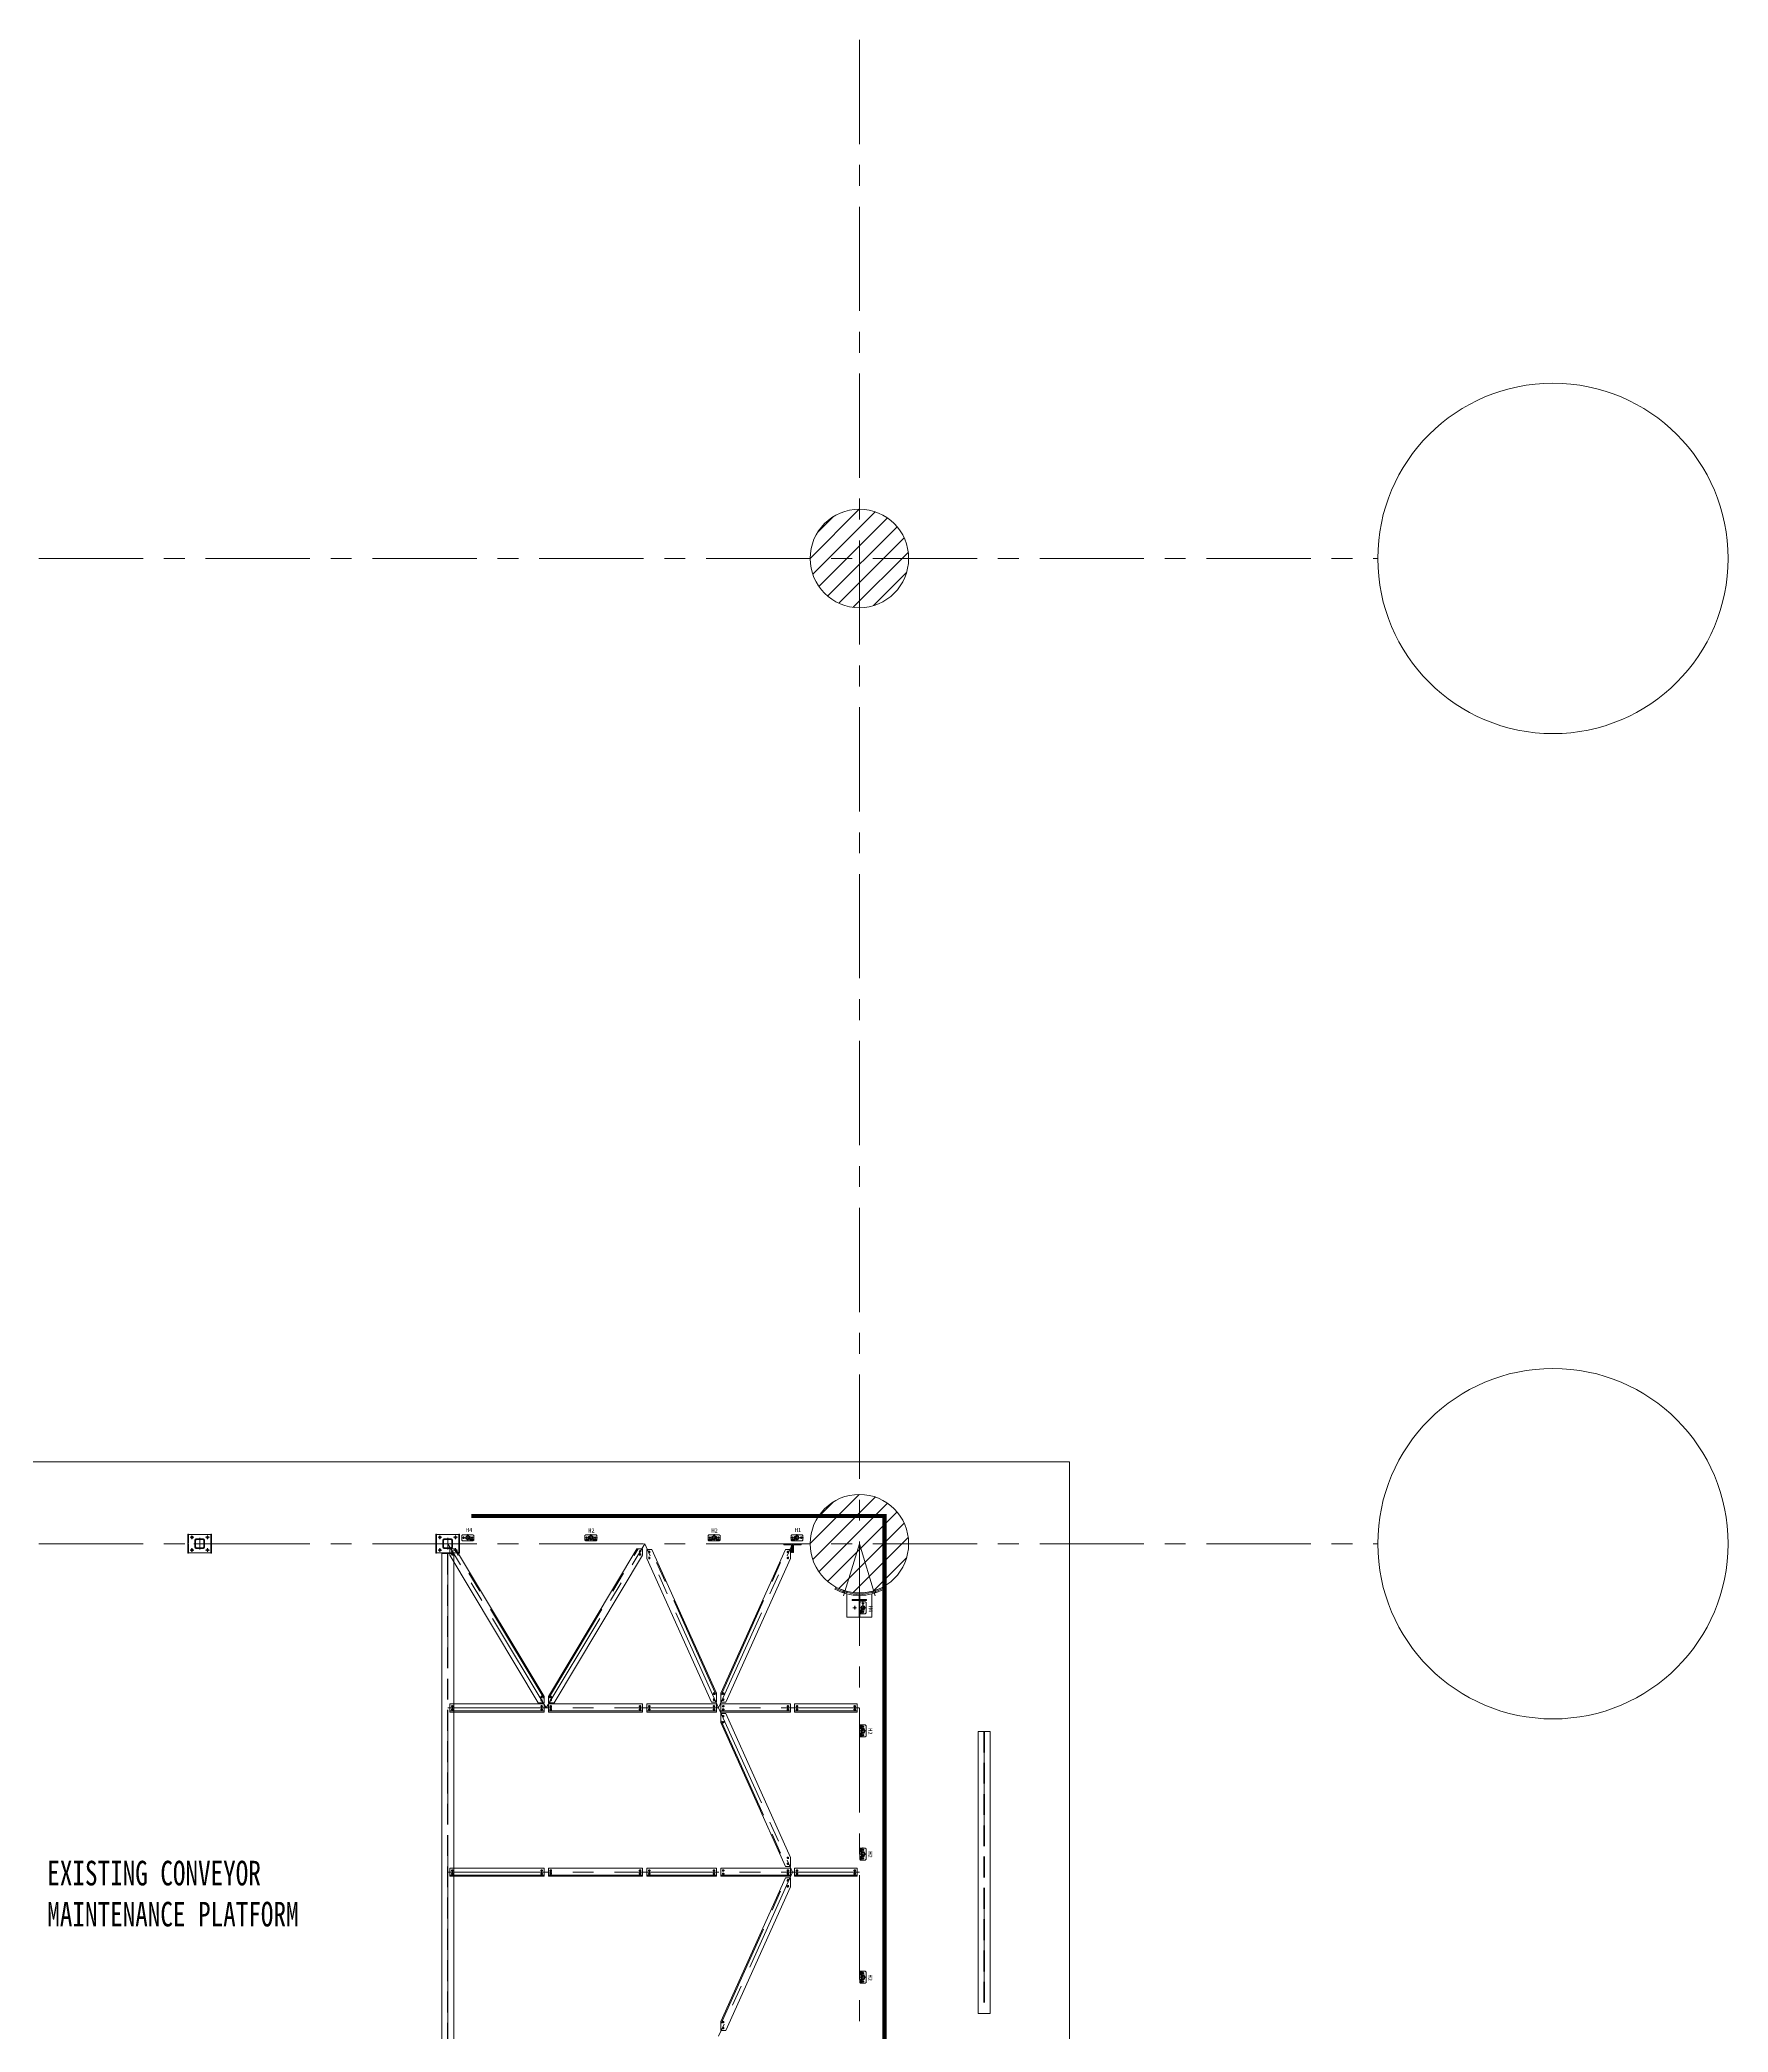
# Model space of a CAD drawing. Header units: millimetres. Extents: x -16602 to 168350, y -134254 to 50573.
# Drawn here: x 137052 to 157619, y 10113 to 34378 of the extents above; entities that cross this region are included whole.
import ezdxf

# ---------------------------------------------------------------- set-up
doc = ezdxf.new("R2010")
doc.units = ezdxf.units.MM
doc.header["$LTSCALE"] = 40
for name, pattern in [('CENTER', [50.8, 31.75, -6.35, 6.35, -6.35]), ('CENTER2', [28.575, 19.05, -3.175, 3.175, -3.175]), ('HIDDEN', [9.525, 6.35, -3.175])]:
    doc.linetypes.add(name, pattern=pattern)
doc.layers.get('0').update_dxf_attribs({"linetype": 'CONTINUOUS', "lineweight": 13})
doc.layers.get('Defpoints').update_dxf_attribs({"linetype": 'CONTINUOUS', "lineweight": 13})
doc.layers.add('01-CEN', color=1, linetype='CENTER', lineweight=13)
doc.layers.add('Handrail', color=6, linetype='CONTINUOUS', lineweight=13)
doc.styles.add('C', font='', dxfattribs={"width": 0.75})
doc.styles.add('T', font='SimSun.ttf', dxfattribs={"height": 100})
doc.styles.get('C').set_extended_font_data('FangSong_GB2312')

# ---------------------------------------------------------------- blocks, each defined once
blk = doc.blocks.new('100x08a')
for p, q in [((0, 100), (0, 0)), ((3.2, 100), (0, 100)), ((0, 0), (100, 0)), ((8, 20), (8, 95.2)), ((95.2, 8), (20, 8)), ((100, 0), (100, 3.2))]:
    blk.add_line(p, q)
for centre, radius, start, end in [((3.2, 95.2), 4.8, 0, 90), ((20, 20), 12, 180, 270), ((95.2, 3.2), 4.8, 0, 90)]:
    blk.add_arc(centre, radius, start, end)
blk = doc.blocks.new('120x120x10.0-shs-34.2')
for points in [[(-40, 60), (40, 60, -0.4142136), (60, 40), (60, -40, -0.4142136), (40, -60), (-40, -60, -0.4142136), (-60, -40), (-60, 40, -0.4142136)], [(-40, 50), (40, 50, -0.4142136), (50, 40), (50, -40, -0.4142136), (40, -50), (-40, -50, -0.4142136), (-50, -40), (-50, 40, -0.4142136)]]:
    blk.add_lwpolyline(points, format="xyb", close=True)
at = {"layer": '01-CEN'}
for p, q in [((72.5, 0), (-72.5, 0)), ((0, -72.5), (0, 72.5))]:
    blk.add_line(p, q, dxfattribs=at)
blk = doc.blocks.new('C9 TO 610X229113 UB')
at = {"ltscale": 30}
blk.add_lwpolyline([(-145, -112.5), (-145, 112.5), (145, 112.5), (145, -112.5)], close=True, dxfattribs=at)
for centre in [(-95, 77.5), (95, 77.5), (-95, -77.5), (95, -77.5)]:
    blk.add_circle(centre, 13, dxfattribs=at)
at = {"layer": '01-CEN', "ltscale": 30}
for p, q in [((-72, 77.5), (-118, 77.5)), ((-95, 100.5), (-95, 54.5)), ((72, 77.5), (118, 77.5)), ((95, 100.5), (95, 54.5)), ((-72, -77.5), (-118, -77.5)), ((-95, -100.5), (-95, -54.5)), ((72, -77.5), (118, -77.5)), ((95, -100.5), (95, -54.5))]:
    blk.add_line(p, q, dxfattribs=at)
at = {"ltscale": 30, "rotation": 90}
blk.add_blockref('120x120x10.0-shs-34.2', (0, 0), dxfattribs=at)
blk = doc.blocks.new('040x05a')
for p, q in [((0, 40), (0, 0)), ((2.6, 40), (0, 40)), ((0, 0), (40, 0)), ((5, 11), (5, 37.6)), ((37.6, 5), (11, 5)), ((40, 0), (40, 2.6))]:
    blk.add_line(p, q)
for centre, radius, start, end in [((2.6, 37.6), 2.4, 0, 90), ((11, 11), 6, 180, 270), ((37.6, 2.6), 2.4, 0, 90)]:
    blk.add_arc(centre, radius, start, end)
blk = doc.blocks.new('H1')
at = {"linetype": 'CENTER2'}
for p, q in [((-78, 0), (78, 0)), ((0, -42), (0, 43))]:
    blk.add_line(p, q, dxfattribs=at)
for p, q in [((-73, 28), (-63, 38)), ((-73, 28), (-73, -28)), ((-37, 0), (-65, 0)), ((63, 38), (-63, 38)), ((-51, 14), (-51, -14)), ((37, 0), (65, 0)), ((51, 14), (51, -14)), ((63, 38), (73, 28)), ((73, -28), (73, 28)), ((-63, -38), (-73, -28)), ((-63, -38), (63, -38)), ((-56, -19), (-56, -24)), ((-49, -14), (-49, -29)), ((-42, -19), (-42, -24)), ((73, -28), (63, -38))]:
    blk.add_line(p, q)
for centre, radius in [((-51, 0), 9), ((0, 0), 24.1), ((0, 0), 20.1), ((51, 0), 9)]:
    blk.add_circle(centre, radius)
at = {"extrusion": (0, 0, -1), "zscale": -1}
blk.add_blockref('040x05a', (24, -24), dxfattribs=at)
at = {"ltscale": 30, "style": 'T'}
blk.add_text('H1', height=50, dxfattribs=at).set_placement((-27, 70))
blk = doc.blocks.new('H4')
at = {"linetype": 'CENTER2'}
for p, q in [((78, 0), (-78, 0)), ((0, -42), (0, 43))]:
    blk.add_line(p, q, dxfattribs=at)
for p, q in [((-63, 38), (-73, 28)), ((-73, -28), (-73, 28)), ((-37, 0), (-65, 0)), ((-63, 38), (63, 38)), ((-51, 14), (-51, -14)), ((37, 0), (65, 0)), ((51, 14), (51, -14)), ((73, 28), (63, 38)), ((73, 28), (73, -28)), ((-73, -28), (-63, -38)), ((63, -38), (-63, -38)), ((42, -19), (42, -24)), ((49, -14), (49, -29)), ((56, -19), (56, -24)), ((63, -38), (73, -28))]:
    blk.add_line(p, q)
for centre, radius in [((-51, 0), 9), ((0, 0), 24.1), ((0, 0), 20.1), ((51, 0), 9)]:
    blk.add_circle(centre, radius)
blk.add_blockref('040x05a', (24, -24))
at = {"ltscale": 30, "style": 'T'}
blk.add_text('H4', height=50, dxfattribs=at).set_placement((-24, 70))
blk = doc.blocks.new('H2')
at = {"linetype": 'CENTER2'}
for p, q in [((-78, 0), (78, 0)), ((0, -42), (0, 43))]:
    blk.add_line(p, q, dxfattribs=at)
for p, q in [((-73, 28), (-63, 38)), ((-73, 28), (-73, -28)), ((-37, 0), (-65, 0)), ((63, 38), (-63, 38)), ((-51, 14), (-51, -14)), ((37, 0), (65, 0)), ((51, 14), (51, -14)), ((63, 38), (73, 28)), ((73, -28), (73, 28)), ((-63, -38), (-73, -28)), ((-63, -38), (63, -38)), ((-56, -19), (-56, -24)), ((-49, -14), (-49, -29)), ((-42, -19), (-42, -24)), ((42, -19), (42, -24)), ((49, -14), (49, -29)), ((56, -19), (56, -24)), ((73, -28), (63, -38))]:
    blk.add_line(p, q)
for centre, radius in [((-51, 0), 9), ((0, 0), 24.1), ((0, 0), 20.1), ((51, 0), 9)]:
    blk.add_circle(centre, radius)
at = {"extrusion": (0, 0, -1), "zscale": -1}
blk.add_blockref('040x05a', (24, -24), dxfattribs=at)
blk.add_blockref('040x05a', (24, -24))
at = {"ltscale": 30, "style": 'T'}
blk.add_text('H2', height=50, dxfattribs=at).set_placement((-33, 64))

msp = doc.modelspace()

# ---------------------------------------------------------------- hatches: boundary and pattern name
h = msp.add_hatch()
h.set_pattern_fill('ANSI31', color=256, scale=50, style=0)
h.set_pattern_definition([(45, (43853.43, 26957.51), (-112.2532, 112.2532), [])])
edge = h.paths.add_edge_path()
edge.add_arc((147035.6, 28062), 600, 0, 360)
h = msp.add_hatch()
h.set_pattern_fill('ANSI31', color=256, scale=50, style=0)
h.set_pattern_definition([(45, (43853.43, 14957.51), (-112.2532, 112.2532), [])])
edge = h.paths.add_edge_path()
edge.add_arc((147035.6, 16062), 600, 0, 360)

# ---------------------------------------------------------------- linework, layer by layer
for points in [[(138854.6, 16176.1), (138864.6, 16176.1), (138864.6, 16067.6), (138854.6, 16067.6)], [(138854.6, 15947.9), (138864.6, 15947.9), (138864.6, 16056.4), (138854.6, 16056.4)], [(139144.6, 16176.1), (139134.6, 16176.1), (139134.6, 16067.6), (139144.6, 16067.6)], [(139144.6, 15947.9), (139134.6, 15947.9), (139134.6, 16056.4), (139144.6, 16056.4)], [(141875.6, 16176.1), (141885.6, 16176.1), (141885.6, 16067.6), (141875.6, 16067.6)], [(141875.6, 15947.9), (141885.6, 15947.9), (141885.6, 16056.4), (141875.6, 16056.4)], [(142165.6, 16176.1), (142155.6, 16176.1), (142155.6, 16067.6), (142165.6, 16067.6)], [(142165.6, 15947.9), (142155.6, 15947.9), (142155.6, 16056.4), (142165.6, 16056.4)], [(147031.6, 15382), (147031.6, 15372), (146949.6, 15372), (146949.6, 15382)], [(147039.6, 15382), (147039.6, 15372), (147121.7, 15372), (147121.7, 15382)], [(142046.7, 14012), (143194.6, 14012), (143194.6, 14112), (142046.7, 14112)], [(143246.7, 14012), (144394.6, 14012), (144394.6, 14112), (143246.7, 14112)], [(144446.7, 14012), (145294.6, 14012), (145294.6, 14112), (144446.7, 14112)], [(145346.7, 14012), (146194.6, 14012), (146194.6, 14112), (145346.7, 14112)], [(146246.7, 14012), (147009.6, 14012), (147009.6, 14112), (146246.7, 14112)], [(142046.7, 12012), (143194.6, 12012), (143194.6, 12112), (142046.7, 12112)], [(143246.7, 12012), (144394.6, 12012), (144394.6, 12112), (143246.7, 12112)], [(144446.7, 12012), (145294.6, 12012), (145294.6, 12112), (144446.7, 12112)], [(145346.7, 12012), (146194.6, 12012), (146194.6, 12112), (145346.7, 12112)], [(146246.7, 12012), (147009.6, 12012), (147009.6, 12112), (146246.7, 12112)]]:
    msp.add_lwpolyline(points, close=True)
at = {"ltscale": 30}
for points in [[(143194.6, 14125.4), (143194.6, 14202.6), (142117, 15998.6), (142046.7, 15998.6), (142046.7, 15921.4), (143124.3, 14125.4)], [(143246.7, 14125.4), (143246.7, 14202.6), (144324.3, 15998.6), (144394.6, 15998.6), (144394.6, 15921.4), (143317, 14125.4)], [(144446.7, 15882.3), (145234.2, 14132.2), (145294.6, 14132.2), (145294.6, 14241.7), (144507, 15991.8), (144446.7, 15991.8)], [(146194.6, 15991.8), (146134.2, 15991.8), (145346.7, 14241.7), (145346.7, 14132.2), (145407, 14132.2), (146194.6, 15882.3)], [(145346.7, 13991.8), (145346.7, 13882.3), (146134.2, 12132.2), (146194.6, 12132.2), (146194.6, 12241.7), (145407, 13991.8)], [(146134.2, 11991.8), (145346.7, 10241.7), (145346.7, 10132.2), (145407, 10132.2), (146194.6, 11882.3), (146194.6, 11991.8)]]:
    msp.add_lwpolyline(points, close=True, dxfattribs=at)
for points in [[(142072.2, 15962.4), (142069.1, 15967.5, -1), (142081.1, 15974.7), (142084.2, 15969.6, -1), (142072.2, 15962.4)], [(142072.2, 15923.5), (142069.1, 15928.7, -1), (142081.1, 15935.9), (142084.2, 15930.7, -1), (142072.2, 15923.5)], [(144369, 15962.4), (144372.1, 15967.5, 1), (144360.1, 15974.7), (144357, 15969.6, 1), (144369, 15962.4)], [(144369, 15923.5), (144372.1, 15928.7, 1), (144360.1, 15935.9), (144357, 15930.7, 1), (144369, 15923.5)], [(144481.8, 15967.4), (144484.3, 15961.9, -1), (144471.5, 15956.2), (144469.1, 15961.7, -1), (144481.8, 15967.4)], [(144481.8, 15894.3), (144484.3, 15888.8, -1), (144471.5, 15883.1), (144469.1, 15888.6, -1), (144481.8, 15894.3)], [(146159.4, 15967.4), (146157, 15961.9, 1), (146169.7, 15956.2), (146172.2, 15961.7, 1), (146159.4, 15967.4)], [(146159.4, 15894.3), (146157, 15888.8, 1), (146169.7, 15883.1), (146172.2, 15888.6, 1), (146159.4, 15894.3)], [(142073.7, 14075), (142079.7, 14075, 1), (142079.7, 14089), (142073.7, 14089, 1), (142073.7, 14075)], [(143167.6, 14075), (143161.6, 14075, -1), (143161.6, 14089), (143167.6, 14089, -1), (143167.6, 14075)], [(143160.1, 14188.1), (143157, 14193.3, -1), (143169, 14200.5), (143172.1, 14195.3, -1), (143160.1, 14188.1)], [(143160.1, 14149.2), (143157, 14154.4, -1), (143169, 14161.6), (143172.1, 14156.4, -1), (143160.1, 14149.2)], [(143273.7, 14075), (143279.7, 14075, 1), (143279.7, 14089), (143273.7, 14089, 1), (143273.7, 14075)], [(143281.1, 14188.1), (143284.2, 14193.3, 1), (143272.2, 14200.5), (143269.1, 14195.3, 1), (143281.1, 14188.1)], [(143281.1, 14149.2), (143284.2, 14154.4, 1), (143272.2, 14161.6), (143269.1, 14156.4, 1), (143281.1, 14149.2)], [(144367.6, 14075), (144361.6, 14075, -1), (144361.6, 14089), (144367.6, 14089, -1), (144367.6, 14075)], [(144473.7, 14075), (144479.7, 14075, 1), (144479.7, 14089), (144473.7, 14089, 1), (144473.7, 14075)], [(145267.6, 14075), (145261.6, 14075, -1), (145261.6, 14089), (145267.6, 14089, -1), (145267.6, 14075)], [(145272.2, 14235.4), (145269.7, 14240.9, 1), (145257, 14235.1), (145259.4, 14229.7, 1), (145272.2, 14235.4)], [(145272.2, 14162.3), (145269.7, 14167.8, 1), (145257, 14162), (145259.4, 14156.6, 1), (145272.2, 14162.3)], [(145373.7, 14075), (145379.7, 14075, 1), (145379.7, 14089), (145373.7, 14089, 1), (145373.7, 14075)], [(145369.1, 14235.4), (145371.5, 14240.9, -1), (145384.3, 14235.1), (145381.8, 14229.7, -1), (145369.1, 14235.4)], [(145369.1, 14162.3), (145371.5, 14167.8, -1), (145384.3, 14162), (145381.8, 14156.6, -1), (145369.1, 14162.3)], [(146167.6, 14075), (146161.6, 14075, -1), (146161.6, 14089), (146167.6, 14089, -1), (146167.6, 14075)], [(146273.7, 14075), (146279.7, 14075, 1), (146279.7, 14089), (146273.7, 14089, 1), (146273.7, 14075)], [(146982.6, 14075), (146976.6, 14075, -1), (146976.6, 14089), (146982.6, 14089, -1), (146982.6, 14075)], [(142073.7, 14035), (142079.7, 14035, 1), (142079.7, 14049), (142073.7, 14049, 1), (142073.7, 14035)], [(143167.6, 14035), (143161.6, 14035, -1), (143161.6, 14049), (143167.6, 14049, -1), (143167.6, 14035)], [(143273.7, 14035), (143279.7, 14035, 1), (143279.7, 14049), (143273.7, 14049, 1), (143273.7, 14035)], [(144367.6, 14035), (144361.6, 14035, -1), (144361.6, 14049), (144367.6, 14049, -1), (144367.6, 14035)], [(144473.7, 14035), (144479.7, 14035, 1), (144479.7, 14049), (144473.7, 14049, 1), (144473.7, 14035)], [(145267.6, 14035), (145261.6, 14035, -1), (145261.6, 14049), (145267.6, 14049, -1), (145267.6, 14035)], [(145373.7, 14035), (145379.7, 14035, 1), (145379.7, 14049), (145373.7, 14049, 1), (145373.7, 14035)], [(145369.1, 13961.7), (145371.5, 13956.2, 1), (145384.3, 13961.9), (145381.8, 13967.4, 1), (145369.1, 13961.7)], [(145369.1, 13888.6), (145371.5, 13883.1, 1), (145384.3, 13888.8), (145381.8, 13894.3, 1), (145369.1, 13888.6)], [(146167.6, 14035), (146161.6, 14035, -1), (146161.6, 14049), (146167.6, 14049, -1), (146167.6, 14035)], [(146273.7, 14035), (146279.7, 14035, 1), (146279.7, 14049), (146273.7, 14049, 1), (146273.7, 14035)], [(146982.6, 14035), (146976.6, 14035, -1), (146976.6, 14049), (146982.6, 14049, -1), (146982.6, 14035)], [(146159.4, 12229.7), (146157, 12235.1, -1), (146169.7, 12240.9), (146172.2, 12235.4, -1), (146159.4, 12229.7)], [(146159.4, 12156.6), (146157, 12162, -1), (146169.7, 12167.8), (146172.2, 12162.3, -1), (146159.4, 12156.6)], [(142073.7, 12075), (142079.7, 12075, 1), (142079.7, 12089), (142073.7, 12089, 1), (142073.7, 12075)], [(142073.7, 12035), (142079.7, 12035, 1), (142079.7, 12049), (142073.7, 12049, 1), (142073.7, 12035)], [(143167.6, 12075), (143161.6, 12075, -1), (143161.6, 12089), (143167.6, 12089, -1), (143167.6, 12075)], [(143167.6, 12035), (143161.6, 12035, -1), (143161.6, 12049), (143167.6, 12049, -1), (143167.6, 12035)], [(143273.7, 12075), (143279.7, 12075, 1), (143279.7, 12089), (143273.7, 12089, 1), (143273.7, 12075)], [(143273.7, 12035), (143279.7, 12035, 1), (143279.7, 12049), (143273.7, 12049, 1), (143273.7, 12035)], [(144367.6, 12075), (144361.6, 12075, -1), (144361.6, 12089), (144367.6, 12089, -1), (144367.6, 12075)], [(144367.6, 12035), (144361.6, 12035, -1), (144361.6, 12049), (144367.6, 12049, -1), (144367.6, 12035)], [(144473.7, 12075), (144479.7, 12075, 1), (144479.7, 12089), (144473.7, 12089, 1), (144473.7, 12075)], [(144473.7, 12035), (144479.7, 12035, 1), (144479.7, 12049), (144473.7, 12049, 1), (144473.7, 12035)], [(145267.6, 12075), (145261.6, 12075, -1), (145261.6, 12089), (145267.6, 12089, -1), (145267.6, 12075)], [(145267.6, 12035), (145261.6, 12035, -1), (145261.6, 12049), (145267.6, 12049, -1), (145267.6, 12035)], [(145373.7, 12075), (145379.7, 12075, 1), (145379.7, 12089), (145373.7, 12089, 1), (145373.7, 12075)], [(145373.7, 12035), (145379.7, 12035, 1), (145379.7, 12049), (145373.7, 12049, 1), (145373.7, 12035)], [(146167.6, 12075), (146161.6, 12075, -1), (146161.6, 12089), (146167.6, 12089, -1), (146167.6, 12075)], [(146167.6, 12035), (146161.6, 12035, -1), (146161.6, 12049), (146167.6, 12049, -1), (146167.6, 12035)], [(146159.4, 11967.4), (146157, 11961.9, 1), (146169.7, 11956.2), (146172.2, 11961.7, 1), (146159.4, 11967.4)], [(146159.4, 11894.3), (146157, 11888.8, 1), (146169.7, 11883.1), (146172.2, 11888.6, 1), (146159.4, 11894.3)], [(146273.7, 12075), (146279.7, 12075, 1), (146279.7, 12089), (146273.7, 12089, 1), (146273.7, 12075)], [(146273.7, 12035), (146279.7, 12035, 1), (146279.7, 12049), (146273.7, 12049, 1), (146273.7, 12035)], [(146982.6, 12075), (146976.6, 12075, -1), (146976.6, 12089), (146982.6, 12089, -1), (146982.6, 12075)], [(146982.6, 12035), (146976.6, 12035, -1), (146976.6, 12049), (146982.6, 12049, -1), (146982.6, 12035)], [(145369.1, 10235.4), (145371.5, 10240.9, -1), (145384.3, 10235.1), (145381.8, 10229.7, -1), (145369.1, 10235.4)], [(145369.1, 10162.3), (145371.5, 10167.8, -1), (145384.3, 10162), (145381.8, 10156.6, -1), (145369.1, 10162.3)]]:
    msp.add_lwpolyline(points, format="xyb")
for points in [[(142046.7, 14025), (142106.7, 14025), (143134.6, 14025), (143194.6, 14025)], [(143246.7, 14025), (143306.7, 14025), (144334.6, 14025), (144394.6, 14025)], [(144446.7, 14025), (144506.7, 14025), (145234.6, 14025), (145294.6, 14025)], [(145346.7, 14025), (145406.7, 14025), (146134.6, 14025), (146194.6, 14025)], [(146246.7, 14025), (146306.7, 14025), (146949.6, 14025), (147009.6, 14025)], [(142046.7, 12025), (142106.7, 12025), (143134.6, 12025), (143194.6, 12025)], [(143246.7, 12025), (143306.7, 12025), (144334.6, 12025), (144394.6, 12025)], [(144446.7, 12025), (144506.7, 12025), (145234.6, 12025), (145294.6, 12025)], [(145346.7, 12025), (145406.7, 12025), (146134.6, 12025), (146194.6, 12025)], [(146246.7, 12025), (146306.7, 12025), (146949.6, 12025), (147009.6, 12025)]]:
    msp.add_lwpolyline(points)
for centre, radius in [((155485.3, 28062), 2134), ((155485.3, 16062), 2134), ((142076.7, 15968.6), 7.5), ((142076.7, 15929.7), 7.5), ((144364.6, 15968.6), 7.5), ((144364.6, 15929.7), 7.5), ((144476.7, 15961.8), 7.5), ((144476.7, 15888.7), 7.5), ((146164.6, 15961.8), 7.5), ((146164.6, 15888.7), 7.5), ((142076.7, 14082), 7.5), ((143164.6, 14194.3), 7.5), ((143164.6, 14155.4), 7.5), ((143164.6, 14082), 7.5), ((143276.7, 14194.3), 7.5), ((143276.7, 14155.4), 7.5), ((143276.7, 14082), 7.5), ((144364.6, 14082), 7.5), ((144476.7, 14082), 7.5), ((145264.6, 14235.3), 7.5), ((145264.6, 14162.2), 7.5), ((145264.6, 14082), 7.5), ((145376.7, 14235.3), 7.5), ((145376.7, 14162.2), 7.5), ((145376.7, 14082), 7.5), ((146164.6, 14082), 7.5), ((146276.7, 14082), 7.5), ((146979.6, 14082), 7.5), ((142076.7, 14042), 7.5), ((143164.6, 14042), 7.5), ((143276.7, 14042), 7.5), ((144364.6, 14042), 7.5), ((144476.7, 14042), 7.5), ((145264.6, 14042), 7.5), ((145376.7, 14042), 7.5), ((145376.7, 13961.8), 7.5), ((145376.7, 13888.7), 7.5), ((146164.6, 14042), 7.5), ((146276.7, 14042), 7.5), ((146979.6, 14042), 7.5), ((146164.6, 12235.3), 7.5), ((146164.6, 12162.2), 7.5), ((142076.7, 12082), 7.5), ((142076.7, 12042), 7.5), ((143164.6, 12082), 7.5), ((143164.6, 12042), 7.5), ((143276.7, 12082), 7.5), ((143276.7, 12042), 7.5), ((144364.6, 12082), 7.5), ((144364.6, 12042), 7.5), ((144476.7, 12082), 7.5), ((144476.7, 12042), 7.5), ((145264.6, 12082), 7.5), ((145264.6, 12042), 7.5), ((145376.7, 12082), 7.5), ((145376.7, 12042), 7.5), ((146164.6, 12082), 7.5), ((146164.6, 12042), 7.5), ((146164.6, 11961.8), 7.5), ((146164.6, 11888.7), 7.5), ((146276.7, 12082), 7.5), ((146276.7, 12042), 7.5), ((146979.6, 12082), 7.5), ((146979.6, 12042), 7.5), ((145376.7, 10235.3), 7.5), ((145376.7, 10162.2), 7.5)]:
    msp.add_circle(centre, radius)
at = {"color": 9}
for centre in [(147035.6, 28062), (147035.6, 16062)]:
    msp.add_circle(centre, 600, dxfattribs=at)
at = {"ltscale": 30}
for centre in [(146979.6, 15282), (147091.6, 15282)]:
    msp.add_circle(centre, 5, dxfattribs=at)
for radius in [600, 630, 615]:
    msp.add_arc((147035.6, 16062), radius, 241.59084, 298.40916)
for centre, start, end in [((146979.6, 15287), 0, 180), ((147091.6, 15287), 0, 180), ((146979.6, 15277), 180, 0), ((147091.6, 15277), 180, 0)]:
    msp.add_arc(centre, 5, start, end, dxfattribs=at)
at = {"layer": '01-CEN'}
for p, q in [((147035.6, 34377.6), (147035.6, -134253.7)), ((116720, 28062), (153351.3, 28062)), ((116720, 16062), (153351.3, 16062)), ((143220.6, 14062), (142020.6, 16062)), ((143220.6, 14062), (142020.6, 16062)), ((143220.6, 14062), (144420.6, 16062)), ((145320.6, 14062), (144420.6, 16062)), ((145320.6, 14062), (144420.6, 16062)), ((145320.6, 14062), (146220.6, 16062)), ((145320.6, 14062), (146220.6, 16062)), ((147035.6, 16062), (146841.9, 15426.2)), ((147035.6, 16062), (147229.4, 15426.2)), ((142086.5, 15974.5), (142066.8, 15962.7)), ((142086.5, 15935.6), (142066.8, 15923.8)), ((142069.5, 15980.6), (142083.9, 15956.6)), ((142069.5, 15941.7), (142083.9, 15917.7)), ((143194.6, 14177.3), (142101.8, 15998.6)), ((143246.7, 14177.3), (144339.4, 15998.6)), ((144354.7, 15974.5), (144374.4, 15962.7)), ((144354.7, 15935.6), (144374.4, 15923.8)), ((144371.8, 15980.6), (144357.4, 15956.6)), ((144371.8, 15941.7), (144357.4, 15917.7)), ((144466.2, 15957.1), (144487.2, 15966.5)), ((144466.2, 15884), (144487.2, 15893.4)), ((144482.4, 15949), (144470.9, 15974.6)), ((144482.4, 15875.9), (144470.9, 15901.5)), ((145294.6, 14210), (144492.8, 15991.8)), ((145346.7, 14210), (146148.5, 15991.8)), ((146175.1, 15957.1), (146154.1, 15966.5)), ((146175.1, 15884), (146154.1, 15893.4)), ((146158.8, 15949), (146170.3, 15974.6)), ((146158.8, 15875.9), (146170.3, 15901.5)), ((146750.2, 15534.2), (146735.9, 15507.9)), ((147321.1, 15534.2), (147335.3, 15507.9)), ((146844, 15493.4), (146835.3, 15464.7)), ((146877.5, 15483.2), (146868.8, 15454.5)), ((146883.2, 15450.7), (146883.2, 15167)), ((146974.6, 15277), (146974.6, 15287)), ((146979.6, 15259.5), (146979.6, 15304.5)), ((146984.6, 15277), (146984.6, 15287)), ((147031.6, 15432), (147031.6, 15167)), ((147035.6, 15432), (147035.6, 15154.7)), ((147039.6, 15432), (147039.6, 15167)), ((147086.6, 15277), (147086.6, 15287)), ((147091.6, 15259.5), (147091.6, 15304.5)), ((147096.6, 15277), (147096.6, 15287)), ((147188, 15450.7), (147188, 15167)), ((147193.7, 15483.2), (147202.5, 15454.5)), ((147227.2, 15493.4), (147236, 15464.7)), ((146949.6, 15167), (146883.2, 15167)), ((147121.7, 15167), (146949.6, 15167)), ((147002.1, 15282), (146957.1, 15282)), ((147069.1, 15282), (147114.1, 15282)), ((147188, 15167), (147121.7, 15167)), ((142090.7, 14082), (142062.7, 14082)), ((142076.7, 14093.5), (142076.7, 14070.5)), ((143150.6, 14082), (143178.6, 14082)), ((143174.4, 14200.2), (143154.7, 14188.4)), ((143174.4, 14161.3), (143154.7, 14149.5)), ((143157.4, 14206.3), (143171.8, 14182.3)), ((143157.4, 14167.4), (143171.8, 14143.4)), ((143164.6, 14093.5), (143164.6, 14070.5)), ((143290.7, 14082), (143262.7, 14082)), ((143266.8, 14200.2), (143286.5, 14188.4)), ((143266.8, 14161.3), (143286.5, 14149.5)), ((143283.9, 14206.3), (143269.5, 14182.3)), ((143283.9, 14167.4), (143269.5, 14143.4)), ((143276.7, 14093.5), (143276.7, 14070.5)), ((144350.6, 14082), (144378.6, 14082)), ((144364.6, 14093.5), (144364.6, 14070.5)), ((144490.7, 14082), (144462.7, 14082)), ((144476.7, 14093.5), (144476.7, 14070.5)), ((145250.6, 14082), (145278.6, 14082)), ((145254.1, 14230.6), (145275.1, 14240)), ((145254.1, 14157.5), (145275.1, 14166.9)), ((145258.8, 14248), (145270.3, 14222.5)), ((145258.8, 14174.9), (145270.3, 14149.4)), ((145264.6, 14093.5), (145264.6, 14070.5)), ((145390.7, 14082), (145362.7, 14082)), ((145387.2, 14230.6), (145366.2, 14240)), ((145387.2, 14157.5), (145366.2, 14166.9)), ((145382.4, 14248), (145370.9, 14222.5)), ((145382.4, 14174.9), (145370.9, 14149.4)), ((145376.7, 14093.5), (145376.7, 14070.5)), ((146150.6, 14082), (146178.6, 14082)), ((146164.6, 14093.5), (146164.6, 14070.5)), ((146290.7, 14082), (146262.7, 14082)), ((146276.7, 14093.5), (146276.7, 14070.5)), ((146965.6, 14082), (146993.6, 14082)), ((146979.6, 14093.5), (146979.6, 14070.5)), ((142020.6, 14062), (147035.6, 14062)), ((142090.7, 14042), (142062.7, 14042)), ((142076.7, 14053.5), (142076.7, 14030.5)), ((143150.6, 14042), (143178.6, 14042)), ((143164.6, 14053.5), (143164.6, 14030.5)), ((143290.7, 14042), (143262.7, 14042)), ((143276.7, 14053.5), (143276.7, 14030.5)), ((144350.6, 14042), (144378.6, 14042)), ((144364.6, 14053.5), (144364.6, 14030.5)), ((144490.7, 14042), (144462.7, 14042)), ((144476.7, 14053.5), (144476.7, 14030.5)), ((145250.6, 14042), (145278.6, 14042)), ((145264.6, 14053.5), (145264.6, 14030.5)), ((145320.6, 14062), (146220.6, 12062)), ((145346.7, 13913.9), (146148.5, 12132.2)), ((145390.7, 14042), (145362.7, 14042)), ((145387.2, 13966.5), (145366.2, 13957.1)), ((145387.2, 13893.4), (145366.2, 13884)), ((145382.4, 13949), (145370.9, 13974.6)), ((145382.4, 13875.9), (145370.9, 13901.5)), ((145376.7, 14053.5), (145376.7, 14030.5)), ((146150.6, 14042), (146178.6, 14042)), ((146164.6, 14053.5), (146164.6, 14030.5)), ((146290.7, 14042), (146262.7, 14042)), ((146276.7, 14053.5), (146276.7, 14030.5)), ((146965.6, 14042), (146993.6, 14042)), ((146979.6, 14053.5), (146979.6, 14030.5)), ((146175.1, 12240), (146154.1, 12230.6)), ((146175.1, 12166.9), (146154.1, 12157.5)), ((146158.8, 12248), (146170.3, 12222.5)), ((146158.8, 12174.9), (146170.3, 12149.4)), ((142020.6, 12062), (147035.6, 12062)), ((142090.7, 12082), (142062.7, 12082)), ((142090.7, 12042), (142062.7, 12042)), ((142076.7, 12093.5), (142076.7, 12070.5)), ((142076.7, 12053.5), (142076.7, 12030.5)), ((143150.6, 12082), (143178.6, 12082)), ((143150.6, 12042), (143178.6, 12042)), ((143164.6, 12093.5), (143164.6, 12070.5)), ((143164.6, 12053.5), (143164.6, 12030.5)), ((143290.7, 12082), (143262.7, 12082)), ((143290.7, 12042), (143262.7, 12042)), ((143276.7, 12093.5), (143276.7, 12070.5)), ((143276.7, 12053.5), (143276.7, 12030.5)), ((144350.6, 12082), (144378.6, 12082)), ((144350.6, 12042), (144378.6, 12042)), ((144364.6, 12093.5), (144364.6, 12070.5)), ((144364.6, 12053.5), (144364.6, 12030.5)), ((144490.7, 12082), (144462.7, 12082)), ((144490.7, 12042), (144462.7, 12042)), ((144476.7, 12093.5), (144476.7, 12070.5)), ((144476.7, 12053.5), (144476.7, 12030.5)), ((145250.6, 12082), (145278.6, 12082)), ((145250.6, 12042), (145278.6, 12042)), ((145264.6, 12093.5), (145264.6, 12070.5)), ((145264.6, 12053.5), (145264.6, 12030.5)), ((146220.6, 12062), (145320.6, 10062)), ((145346.7, 10210), (146148.5, 11991.8)), ((145390.7, 12082), (145362.7, 12082)), ((145390.7, 12042), (145362.7, 12042)), ((145376.7, 12093.5), (145376.7, 12070.5)), ((145376.7, 12053.5), (145376.7, 12030.5)), ((146150.6, 12082), (146178.6, 12082)), ((146150.6, 12042), (146178.6, 12042)), ((146175.1, 11957.1), (146154.1, 11966.5)), ((146175.1, 11884), (146154.1, 11893.4)), ((146158.8, 11949), (146170.3, 11974.6)), ((146158.8, 11875.9), (146170.3, 11901.5)), ((146164.6, 12093.5), (146164.6, 12070.5)), ((146164.6, 12053.5), (146164.6, 12030.5)), ((146290.7, 12082), (146262.7, 12082)), ((146290.7, 12042), (146262.7, 12042)), ((146276.7, 12093.5), (146276.7, 12070.5)), ((146276.7, 12053.5), (146276.7, 12030.5)), ((146965.6, 12082), (146993.6, 12082)), ((146965.6, 12042), (146993.6, 12042)), ((146979.6, 12093.5), (146979.6, 12070.5)), ((146979.6, 12053.5), (146979.6, 12030.5)), ((145387.2, 10230.6), (145366.2, 10240)), ((145382.4, 10248), (145370.9, 10222.5)), ((145387.2, 10157.5), (145366.2, 10166.9)), ((145382.4, 10174.9), (145370.9, 10149.4))]:
    msp.add_line(p, q, dxfattribs=at)
at = {"layer": '01-CEN', "linetype": 'Continuous'}
for p, q in [((142093.8, 15942), (141947.4, 15942)), ((141947.4, 15942), (141947.4, 4191.9)), ((142093.8, 15942), (142093.8, 4191.9)), ((148628.8, 13774.6), (148482.4, 13774.6)), ((148482.4, 13774.6), (148482.4, 10342)), ((148628.8, 13774.6), (148628.8, 10342)), ((148628.8, 10342), (148482.4, 10342))]:
    msp.add_line(p, q, dxfattribs=at)
at = {"layer": '01-CEN', "linetype": 'HIDDEN'}
for p, q in [((142017.4, 15942), (142017.4, 4191.9)), ((142023.8, 15942), (142023.8, 4191.9)), ((148552.4, 13774.6), (148552.4, 10342)), ((148558.8, 13774.6), (148558.8, 10342))]:
    msp.add_line(p, q, dxfattribs=at)
at = {"layer": '01-CEN', "linetype": 'CENTER'}
for p, q in [((142020.6, 15942), (142020.6, 4191.9)), ((148555.6, 13774.6), (148555.6, 10342))]:
    msp.add_line(p, q, dxfattribs=at)
at = {"layer": '01-CEN', "ltscale": 30}
msp.add_line((146949.6, 15382), (147121.7, 15382), dxfattribs=at)
at = {"layer": 'Defpoints', "color": 5, "ltscale": 30}
msp.add_lwpolyline([(116860.9, -21735.7), (149593.8, -21735.7), (149593.8, 17059.6), (116860.9, 17059.6)], close=True, dxfattribs=at)
at = {"layer": 'Handrail', "const_width": 50}
msp.add_lwpolyline([(142310.3, 16398.9), (147342, 16398.9), (147342, 3754.5), (145918.9, 3754.5), (145918.9, -20241.8), (141901.4, -20241.8)], dxfattribs=at)

# ---------------------------------------------------------------- block references
for p in [(138999.6, 16062), (142020.6, 16062)]:
    msp.add_blockref('C9 TO 610X229113 UB', p)
at = {"xscale": -1, "rotation": 90}
msp.add_blockref('100x08a', (146216.6, 16056.4), dxfattribs=at)
at = {"rotation": 270}
msp.add_blockref('100x08a', (146224.6, 16056.4), dxfattribs=at)
at = {"layer": 'Handrail'}
for name, p in [('H4', (142265.6, 16133.6)), ('H4', (142265.6, 16133.6)), ('H2', (143765.6, 16133.6)), ('H2', (143765.6, 16133.6)), ('H2', (145265.6, 16133.6)), ('H2', (145265.6, 16133.6)), ('H1', (146275.7, 16133.6)), ('H1', (146275.7, 16133.6))]:
    msp.add_blockref(name, p, dxfattribs=at)
at = {"layer": 'Handrail', "rotation": 270}
for name, p in [('H4', (147079.2, 15282)), ('H4', (147079.2, 15282)), ('H2', (147079.2, 13782)), ('H2', (147079.2, 13782)), ('H2', (147079.2, 12282)), ('H2', (147079.2, 12282)), ('H2', (147079.2, 10782)), ('H2', (147079.2, 10782))]:
    msp.add_blockref(name, p, dxfattribs=at)

# ---------------------------------------------------------------- texts
at = {"insert": (137142.4, 12200.1), "char_height": 300, "width": 80963.547, "attachment_point": 1, "style": 'C'}
msp.add_mtext('EXISTING CONVEYOR \\PMAINTENANCE PLATFORM', dxfattribs=at)

doc.saveas('drawing.dxf')
